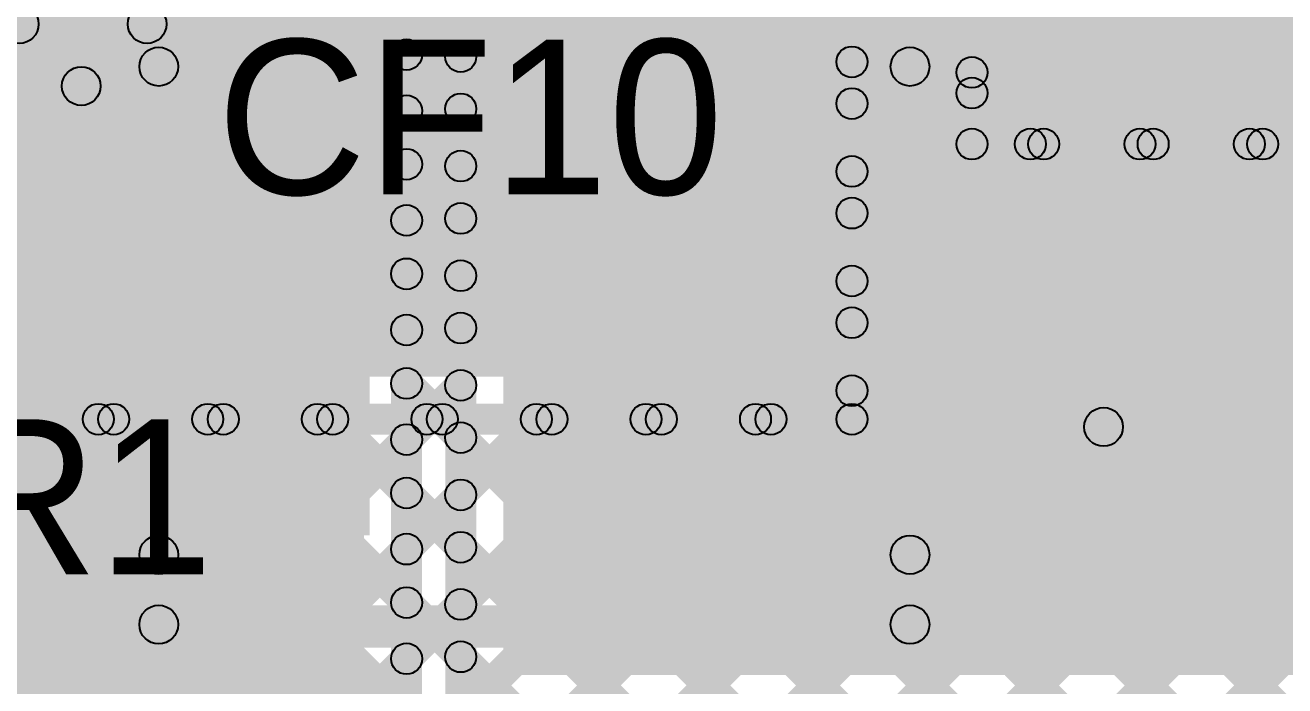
# Model space of a CAD drawing. Header units: millimetres. Extents: x 3.07 to 5.81, y 1.29 to 3.84.
# Drawn here: x 3.5005 to 3.8258, y 2.9132 to 3.0837 of the extents above; entities that cross this region are included whole.
import ezdxf

# ---------------------------------------------------------------- set-up
doc = ezdxf.new("R2010")
doc.units = ezdxf.units.MM
doc.header["$MEASUREMENT"] = 0
for name, color, linetype in [('BottomLayer', 5, 'Continuous'), ('BottomOverlay', 54, 'Continuous'), ('BottomPaste', 16, 'Continuous'), ('BottomSolder', 6, 'Continuous'), ('TopLayer', 1, 'Continuous'), ('TopOverlay', 2, 'Continuous')]:
    doc.layers.add(name, color=color, linetype=linetype)

# ---------------------------------------------------------------- blocks, each defined once
blk = doc.blocks.new('750312723_3')
at = {"layer": 'TopOverlay'}
blk.add_hatch(color=2, dxfattribs=at).paths.add_polyline_path([(0.40083, 0.28417), (0.41083, 0.28417), (0.41083, -0.28383), (0.40083, -0.28383)])
blk = doc.blocks.new('RAD_0_4_10')
at = {"layer": 'TopOverlay'}
h = blk.add_hatch(color=2, dxfattribs=at)
edge = h.paths.add_edge_path()
edge.add_arc((-0.241, 0.117), 0.005, 0, 360)
h = blk.add_hatch(color=2, dxfattribs=at)
edge = h.paths.add_edge_path()
edge.add_arc((-0.241, 0.117), 0.005, 0, 360)
for points in [[(-0.241, 0.112), (-0.241, 0.122), (0.241, 0.122), (0.241, 0.112)], [(-0.246, 0.117), (-0.236, 0.117), (-0.236, -0.033), (-0.246, -0.033)]]:
    blk.add_hatch(color=2, dxfattribs=at).paths.add_polyline_path(points)
blk.add_circle((-0.241, 0.117), 0.005, dxfattribs=at)
blk.add_circle((-0.241, 0.117), 0.005, dxfattribs=at)
blk = doc.blocks.new('SMB_B_73')
at = {"layer": 'BottomLayer'}
for points in [[(-0.12951, 0.054), (-0.04451, 0.054), (-0.04451, -0.054), (-0.12951, -0.054)], [(0.04451, 0.054), (0.12951, 0.054), (0.12951, -0.054), (0.04451, -0.054)]]:
    blk.add_hatch(color=5, dxfattribs=at).paths.add_polyline_path(points)
at = {"layer": 'BottomOverlay'}
h = blk.add_hatch(color=54, dxfattribs=at)
edge = h.paths.add_edge_path()
edge.add_arc((-0.095, 0.081), 0.005, 0, 360)
h = blk.add_hatch(color=54, dxfattribs=at)
edge = h.paths.add_edge_path()
edge.add_arc((-0.095, 0.081), 0.005, 0, 360)
for points in [[(-0.095, 0.076), (-0.095, 0.086), (0.099, 0.086), (0.099, 0.076)], [(0.099, 0.058), (0.19, 0.058), (0.19, 0.086), (0.099, 0.086)], [(0.133, -0.086), (0.19, -0.086), (0.19, 0.086), (0.133, 0.086)], [(-0.09, 0.063), (-0.1, 0.063), (-0.1, 0.081), (-0.09, 0.081)], [(0.104, 0.063), (0.094, 0.063), (0.094, 0.081), (0.104, 0.081)], [(0.099, -0.086), (0.19, -0.086), (0.19, -0.058), (0.099, -0.058)], [(-0.09, -0.081), (-0.1, -0.081), (-0.1, -0.063), (-0.09, -0.063)], [(0.104, -0.081), (0.094, -0.081), (0.094, -0.063), (0.104, -0.063)], [(-0.095, -0.086), (-0.095, -0.076), (0.099, -0.076), (0.099, -0.086)]]:
    blk.add_hatch(color=54, dxfattribs=at).paths.add_polyline_path(points)
h = blk.add_hatch(color=54, dxfattribs=at)
edge = h.paths.add_edge_path()
edge.add_arc((0.099, 0.081), 0.005, 0, 360)
h = blk.add_hatch(color=54, dxfattribs=at)
edge = h.paths.add_edge_path()
edge.add_arc((0.099, 0.081), 0.005, 0, 360)
h = blk.add_hatch(color=54, dxfattribs=at)
edge = h.paths.add_edge_path()
edge.add_arc((-0.095, 0.063), 0.005, 0, 360)
h = blk.add_hatch(color=54, dxfattribs=at)
edge = h.paths.add_edge_path()
edge.add_arc((0.099, 0.063), 0.005, 0, 360)
h = blk.add_hatch(color=54, dxfattribs=at)
edge = h.paths.add_edge_path()
edge.add_arc((-0.095, -0.063), 0.005, 0, 360)
h = blk.add_hatch(color=54, dxfattribs=at)
edge = h.paths.add_edge_path()
edge.add_arc((0.099, -0.063), 0.005, 0, 360)
h = blk.add_hatch(color=54, dxfattribs=at)
edge = h.paths.add_edge_path()
edge.add_arc((-0.095, -0.081), 0.005, 0, 360)
h = blk.add_hatch(color=54, dxfattribs=at)
edge = h.paths.add_edge_path()
edge.add_arc((-0.095, -0.081), 0.005, 0, 360)
h = blk.add_hatch(color=54, dxfattribs=at)
edge = h.paths.add_edge_path()
edge.add_arc((0.099, -0.081), 0.005, 0, 360)
h = blk.add_hatch(color=54, dxfattribs=at)
edge = h.paths.add_edge_path()
edge.add_arc((0.099, -0.081), 0.005, 0, 360)
at = {"layer": 'BottomPaste'}
for points in [[(-0.12951, 0.054), (-0.04451, 0.054), (-0.04451, -0.054), (-0.12951, -0.054)], [(0.04451, 0.054), (0.12951, 0.054), (0.12951, -0.054), (0.04451, -0.054)]]:
    blk.add_hatch(color=16, dxfattribs=at).paths.add_polyline_path(points)
at = {"layer": 'BottomSolder'}
for points in [[(-0.13351, 0.058), (-0.04051, 0.058), (-0.04051, -0.058), (-0.13351, -0.058)], [(0.04051, 0.058), (0.13351, 0.058), (0.13351, -0.058), (0.04051, -0.058)]]:
    blk.add_hatch(color=6, dxfattribs=at).paths.add_polyline_path(points)
at = {"layer": 'BottomOverlay'}
for centre in [(-0.095, 0.081), (-0.095, 0.081), (0.099, 0.081), (0.099, 0.081), (-0.095, 0.063), (0.099, 0.063), (-0.095, -0.063), (0.099, -0.063), (-0.095, -0.081), (-0.095, -0.081), (0.099, -0.081), (0.099, -0.081)]:
    blk.add_circle(centre, 0.005, dxfattribs=at)
blk = doc.blocks.new('ULR2G4R7MNL1GS_79')
at = {"layer": 'TopOverlay'}
h = blk.add_hatch(color=2, dxfattribs=at)
edge = h.paths.add_edge_path()
edge.add_arc((-0.20397, 0.096), 0.005, 0, 360)
for points in [[(-0.20897, 0.096), (-0.19897, 0.096), (-0.19897, 0.063), (-0.20897, 0.063)], [(-0.21997, 0.075), (-0.21997, 0.085), (-0.18697, 0.085), (-0.18697, 0.075)]]:
    blk.add_hatch(color=2, dxfattribs=at).paths.add_polyline_path(points)
h = blk.add_hatch(color=2, dxfattribs=at)
edge = h.paths.add_edge_path()
edge.add_arc((-0.21997, 0.08), 0.005, 0, 360)
h = blk.add_hatch(color=2, dxfattribs=at)
edge = h.paths.add_edge_path()
edge.add_arc((-0.20397, 0.063), 0.005, 0, 360)
for centre in [(-0.20397, 0.096), (-0.21997, 0.08), (-0.20397, 0.063)]:
    blk.add_circle(centre, 0.005, dxfattribs=at)

msp = doc.modelspace()

# ---------------------------------------------------------------- hatches: boundary and pattern name
at = {"layer": 'BottomLayer'}
for points in [[(3.617, 2.905), (3.609, 2.905), (3.609, 3.245), (3.617, 3.245)], [(3.624, 2.916), (3.913, 2.916), (3.913, 3.234), (3.624, 3.234)], [(3.603, 2.662), (3.595, 2.662), (3.595, 3.194), (3.603, 3.194)], [(3.441, 2.664), (3.588, 2.664), (3.588, 3.183), (3.441, 3.183)], [(3.59617, 3.07326), (3.60183, 3.07892), (3.61583, 3.06492), (3.61017, 3.05926)], [(3.60183, 3.05877), (3.59617, 3.06443), (3.61017, 3.07843), (3.61583, 3.07277)], [(3.59617, 3.04498), (3.60183, 3.05063), (3.61583, 3.03663), (3.61017, 3.03098)], [(3.60183, 3.03049), (3.59617, 3.03614), (3.61017, 3.05014), (3.61583, 3.04449)], [(3.59617, 3.01669), (3.60183, 3.02235), (3.61583, 3.00835), (3.61017, 3.00269)], [(3.60183, 3.0022), (3.59617, 3.00786), (3.61017, 3.02186), (3.61583, 3.0162)], [(3.59617, 2.98841), (3.60183, 2.99407), (3.61583, 2.98007), (3.61017, 2.97441)], [(3.60183, 2.97392), (3.59617, 2.97958), (3.61017, 2.99358), (3.61583, 2.98792)], [(3.59617, 2.96012), (3.60183, 2.96578), (3.61583, 2.95178), (3.61017, 2.94612)], [(3.60183, 2.94563), (3.59617, 2.95129), (3.61017, 2.96529), (3.61583, 2.95963)], [(3.59617, 2.93184), (3.60183, 2.9375), (3.61583, 2.9235), (3.61017, 2.91784)], [(3.60183, 2.91735), (3.59617, 2.92301), (3.61017, 2.93701), (3.61583, 2.93135)]]:
    msp.add_hatch(color=5, dxfattribs=at).paths.add_polyline_path(points)
h = msp.add_hatch(color=5, dxfattribs=at)
edge = h.paths.add_edge_path()
edge.add_arc((3.599, 3.07609), 0.004, 0, 360)
h = msp.add_hatch(color=5, dxfattribs=at)
edge = h.paths.add_edge_path()
edge.add_arc((3.613, 3.0756), 0.004, 0, 360)
h = msp.add_hatch(color=5, dxfattribs=at)
edge = h.paths.add_edge_path()
edge.add_arc((3.599, 3.0616), 0.004, 0, 360)
h = msp.add_hatch(color=5, dxfattribs=at)
edge = h.paths.add_edge_path()
edge.add_arc((3.613, 3.06209), 0.004, 0, 360)
h = msp.add_hatch(color=5, dxfattribs=at)
edge = h.paths.add_edge_path()
edge.add_arc((3.599, 3.04781), 0.004, 0, 360)
h = msp.add_hatch(color=5, dxfattribs=at)
edge = h.paths.add_edge_path()
edge.add_arc((3.613, 3.04732), 0.004, 0, 360)
h = msp.add_hatch(color=5, dxfattribs=at)
edge = h.paths.add_edge_path()
edge.add_arc((3.599, 3.03332), 0.004, 0, 360)
h = msp.add_hatch(color=5, dxfattribs=at)
edge = h.paths.add_edge_path()
edge.add_arc((3.613, 3.03381), 0.004, 0, 360)
h = msp.add_hatch(color=5, dxfattribs=at)
edge = h.paths.add_edge_path()
edge.add_arc((3.599, 3.01952), 0.004, 0, 360)
h = msp.add_hatch(color=5, dxfattribs=at)
edge = h.paths.add_edge_path()
edge.add_arc((3.613, 3.01903), 0.004, 0, 360)
h = msp.add_hatch(color=5, dxfattribs=at)
edge = h.paths.add_edge_path()
edge.add_arc((3.599, 3.00503), 0.004, 0, 360)
h = msp.add_hatch(color=5, dxfattribs=at)
edge = h.paths.add_edge_path()
edge.add_arc((3.613, 3.00552), 0.004, 0, 360)
h = msp.add_hatch(color=5, dxfattribs=at)
edge = h.paths.add_edge_path()
edge.add_arc((3.599, 2.99124), 0.004, 0, 360)
h = msp.add_hatch(color=5, dxfattribs=at)
edge = h.paths.add_edge_path()
edge.add_arc((3.613, 2.99075), 0.004, 0, 360)
h = msp.add_hatch(color=5, dxfattribs=at)
edge = h.paths.add_edge_path()
edge.add_arc((3.599, 2.97675), 0.004, 0, 360)
h = msp.add_hatch(color=5, dxfattribs=at)
edge = h.paths.add_edge_path()
edge.add_arc((3.613, 2.97724), 0.004, 0, 360)
h = msp.add_hatch(color=5, dxfattribs=at)
edge = h.paths.add_edge_path()
edge.add_arc((3.599, 2.96295), 0.004, 0, 360)
h = msp.add_hatch(color=5, dxfattribs=at)
edge = h.paths.add_edge_path()
edge.add_arc((3.613, 2.96246), 0.004, 0, 360)
h = msp.add_hatch(color=5, dxfattribs=at)
edge = h.paths.add_edge_path()
edge.add_arc((3.599, 2.94846), 0.004, 0, 360)
h = msp.add_hatch(color=5, dxfattribs=at)
edge = h.paths.add_edge_path()
edge.add_arc((3.613, 2.94895), 0.004, 0, 360)
h = msp.add_hatch(color=5, dxfattribs=at)
edge = h.paths.add_edge_path()
edge.add_arc((3.599, 2.93467), 0.004, 0, 360)
h = msp.add_hatch(color=5, dxfattribs=at)
edge = h.paths.add_edge_path()
edge.add_arc((3.613, 2.93418), 0.004, 0, 360)
h = msp.add_hatch(color=5, dxfattribs=at)
edge = h.paths.add_edge_path()
edge.add_arc((3.599, 2.92018), 0.004, 0, 360)
h = msp.add_hatch(color=5, dxfattribs=at)
edge = h.paths.add_edge_path()
edge.add_arc((3.613, 2.92067), 0.004, 0, 360)
at = {"layer": 'TopLayer'}
for points in [[(3.718, 2.982), (3.71, 2.982), (3.71, 3.24), (3.718, 3.24)], [(3.749, 3.053), (3.741, 3.053), (3.741, 3.24), (3.749, 3.24)], [(3.353, 2.993), (3.703, 2.993), (3.703, 3.234), (3.353, 3.234)], [(3.756, 3.064), (4.061, 3.064), (4.061, 3.236), (3.756, 3.236)], [(3.71117, 3.09968), (3.71683, 3.10534), (3.74783, 3.07434), (3.74217, 3.06868)], [(3.71683, 3.06063), (3.71117, 3.06629), (3.74217, 3.09729), (3.74783, 3.09163)], [(3.71117, 3.0714), (3.71683, 3.07706), (4.38283, 2.41106), (4.37717, 2.4054)], [(3.71683, 3.03235), (3.71117, 3.03801), (3.74217, 3.06901), (3.74783, 3.06335)], [(3.57954, 2.8385), (3.57389, 2.84415), (3.78556, 3.05583), (3.79122, 3.05017)], [(3.63674, 2.8674), (3.63108, 2.87306), (3.81385, 3.05583), (3.8195, 3.05017)], [(3.67295, 2.87533), (3.66729, 2.88099), (3.84213, 3.05583), (3.84779, 3.05017)], [(3.69387, 2.86797), (3.68821, 2.87362), (3.87041, 3.05583), (3.87607, 3.05017)], [(3.7088, 2.85462), (3.70314, 2.86027), (3.8987, 3.05583), (3.90436, 3.05017)], [(3.71683, 3.00407), (3.71117, 3.00972), (3.75728, 3.05583), (3.76293, 3.05017)], [(3.71817, 2.83571), (3.71252, 2.84136), (3.92698, 3.05583), (3.93264, 3.05017)], [(3.745, 3.049), (3.745, 3.057), (3.939, 3.057), (3.939, 3.049)], [(3.76068, 3.05017), (3.76634, 3.05583), (4.38283, 2.43934), (4.37717, 2.43368)], [(3.78218, 2.87143), (3.77652, 2.87708), (3.95527, 3.05583), (3.96092, 3.05017)], [(3.78897, 3.05017), (3.79462, 3.05583), (4.38283, 2.46762), (4.37717, 2.46197)], [(3.81725, 3.05017), (3.82291, 3.05583), (4.38283, 2.49591), (4.37717, 2.49025)], [(3.71117, 3.04311), (3.71683, 3.04877), (4.38283, 2.38277), (4.37717, 2.37711)], [(3.71117, 3.01483), (3.71683, 3.02049), (4.38283, 2.35449), (4.37717, 2.34883)], [(3.71117, 2.98655), (3.71683, 2.9922), (4.38283, 2.3262), (4.37717, 2.32055)], [(3.433, 2.978), (3.433, 2.986), (3.714, 2.986), (3.714, 2.978)], [(3.3418, 2.74217), (3.33614, 2.74783), (3.57314, 2.98483), (3.5788, 2.97917)], [(3.37008, 2.74217), (3.36442, 2.74783), (3.60142, 2.98483), (3.60708, 2.97917)], [(3.43583, 2.89277), (3.43017, 2.89843), (3.51657, 2.98483), (3.52223, 2.97917)], [(3.43583, 2.86449), (3.43017, 2.87014), (3.54486, 2.98483), (3.55051, 2.97917)], [(3.4357, 2.97917), (3.44136, 2.98483), (3.54894, 2.87725), (3.54328, 2.8716)], [(3.46399, 2.97917), (3.46964, 2.98483), (3.61329, 2.84118), (3.60763, 2.83552)], [(3.49227, 2.97917), (3.49793, 2.98483), (3.62261, 2.86014), (3.61696, 2.85449)], [(3.52056, 2.97917), (3.52621, 2.98483), (3.6375, 2.87354), (3.63185, 2.86788)], [(3.53186, 2.87567), (3.52621, 2.88133), (3.62971, 2.98483), (3.63537, 2.97917)], [(3.55377, 2.86929), (3.54811, 2.87494), (3.65799, 2.98483), (3.66365, 2.97917)], [(3.54884, 2.97917), (3.5545, 2.98483), (3.65836, 2.88096), (3.65271, 2.8753)], [(3.56939, 2.85662), (3.56373, 2.86228), (3.68628, 2.98483), (3.69193, 2.97917)], [(3.57712, 2.97917), (3.58278, 2.98483), (3.69417, 2.87344), (3.68851, 2.86779)], [(3.60541, 2.97917), (3.61107, 2.98483), (3.75192, 2.84398), (3.74626, 2.83832)], [(3.63369, 2.97917), (3.63935, 2.98483), (3.76202, 2.86215), (3.75637, 2.8565)], [(3.66198, 2.97917), (3.66763, 2.98483), (3.7776, 2.87486), (3.77194, 2.86921)], [(3.69026, 2.97917), (3.69592, 2.98483), (3.79944, 2.88131), (3.79378, 2.87565)]]:
    msp.add_hatch(color=1, dxfattribs=at).paths.add_polyline_path(points)
h = msp.add_hatch(color=1, dxfattribs=at)
edge = h.paths.add_edge_path()
edge.add_arc((3.714, 3.07423), 0.004, 0, 360)
h = msp.add_hatch(color=1, dxfattribs=at)
edge = h.paths.add_edge_path()
edge.add_arc((3.745, 3.07151), 0.004, 0, 360)
h = msp.add_hatch(color=1, dxfattribs=at)
edge = h.paths.add_edge_path()
edge.add_arc((3.714, 3.06346), 0.004, 0, 360)
h = msp.add_hatch(color=1, dxfattribs=at)
edge = h.paths.add_edge_path()
edge.add_arc((3.745, 3.06618), 0.004, 0, 360)
h = msp.add_hatch(color=1, dxfattribs=at)
edge = h.paths.add_edge_path()
edge.add_arc((3.745, 3.053), 0.004, 0, 360)
h = msp.add_hatch(color=1, dxfattribs=at)
edge = h.paths.add_edge_path()
edge.add_arc((3.745, 3.053), 0.004, 0, 360)
h = msp.add_hatch(color=1, dxfattribs=at)
edge = h.paths.add_edge_path()
edge.add_arc((3.76011, 3.053), 0.004, 0, 360)
h = msp.add_hatch(color=1, dxfattribs=at)
edge = h.paths.add_edge_path()
edge.add_arc((3.76351, 3.053), 0.004, 0, 360)
h = msp.add_hatch(color=1, dxfattribs=at)
edge = h.paths.add_edge_path()
edge.add_arc((3.78839, 3.053), 0.004, 0, 360)
h = msp.add_hatch(color=1, dxfattribs=at)
edge = h.paths.add_edge_path()
edge.add_arc((3.7918, 3.053), 0.004, 0, 360)
h = msp.add_hatch(color=1, dxfattribs=at)
edge = h.paths.add_edge_path()
edge.add_arc((3.81667, 3.053), 0.004, 0, 360)
h = msp.add_hatch(color=1, dxfattribs=at)
edge = h.paths.add_edge_path()
edge.add_arc((3.82008, 3.053), 0.004, 0, 360)
h = msp.add_hatch(color=1, dxfattribs=at)
edge = h.paths.add_edge_path()
edge.add_arc((3.714, 3.04594), 0.004, 0, 360)
h = msp.add_hatch(color=1, dxfattribs=at)
edge = h.paths.add_edge_path()
edge.add_arc((3.714, 3.03518), 0.004, 0, 360)
h = msp.add_hatch(color=1, dxfattribs=at)
edge = h.paths.add_edge_path()
edge.add_arc((3.714, 3.01766), 0.004, 0, 360)
h = msp.add_hatch(color=1, dxfattribs=at)
edge = h.paths.add_edge_path()
edge.add_arc((3.714, 3.00689), 0.004, 0, 360)
h = msp.add_hatch(color=1, dxfattribs=at)
edge = h.paths.add_edge_path()
edge.add_arc((3.714, 2.98937), 0.004, 0, 360)
h = msp.add_hatch(color=1, dxfattribs=at)
edge = h.paths.add_edge_path()
edge.add_arc((3.5194, 2.982), 0.004, 0, 360)
h = msp.add_hatch(color=1, dxfattribs=at)
edge = h.paths.add_edge_path()
edge.add_arc((3.52338, 2.982), 0.004, 0, 360)
h = msp.add_hatch(color=1, dxfattribs=at)
edge = h.paths.add_edge_path()
edge.add_arc((3.54768, 2.982), 0.004, 0, 360)
h = msp.add_hatch(color=1, dxfattribs=at)
edge = h.paths.add_edge_path()
edge.add_arc((3.55167, 2.982), 0.004, 0, 360)
h = msp.add_hatch(color=1, dxfattribs=at)
edge = h.paths.add_edge_path()
edge.add_arc((3.57597, 2.982), 0.004, 0, 360)
h = msp.add_hatch(color=1, dxfattribs=at)
edge = h.paths.add_edge_path()
edge.add_arc((3.57995, 2.982), 0.004, 0, 360)
h = msp.add_hatch(color=1, dxfattribs=at)
edge = h.paths.add_edge_path()
edge.add_arc((3.60425, 2.982), 0.004, 0, 360)
h = msp.add_hatch(color=1, dxfattribs=at)
edge = h.paths.add_edge_path()
edge.add_arc((3.60824, 2.982), 0.004, 0, 360)
h = msp.add_hatch(color=1, dxfattribs=at)
edge = h.paths.add_edge_path()
edge.add_arc((3.63254, 2.982), 0.004, 0, 360)
h = msp.add_hatch(color=1, dxfattribs=at)
edge = h.paths.add_edge_path()
edge.add_arc((3.63652, 2.982), 0.004, 0, 360)
h = msp.add_hatch(color=1, dxfattribs=at)
edge = h.paths.add_edge_path()
edge.add_arc((3.66082, 2.982), 0.004, 0, 360)
h = msp.add_hatch(color=1, dxfattribs=at)
edge = h.paths.add_edge_path()
edge.add_arc((3.66481, 2.982), 0.004, 0, 360)
h = msp.add_hatch(color=1, dxfattribs=at)
edge = h.paths.add_edge_path()
edge.add_arc((3.68911, 2.982), 0.004, 0, 360)
h = msp.add_hatch(color=1, dxfattribs=at)
edge = h.paths.add_edge_path()
edge.add_arc((3.69309, 2.982), 0.004, 0, 360)
h = msp.add_hatch(color=1, dxfattribs=at)
edge = h.paths.add_edge_path()
edge.add_arc((3.714, 2.982), 0.004, 0, 360)
h = msp.add_hatch(color=1, dxfattribs=at)
edge = h.paths.add_edge_path()
edge.add_arc((3.714, 2.982), 0.004, 0, 360)

# ---------------------------------------------------------------- linework, layer by layer
at = {"layer": 'BottomLayer'}
for centre in [(3.599, 3.07609), (3.613, 3.0756), (3.599, 3.0616), (3.613, 3.06209), (3.599, 3.04781), (3.613, 3.04732), (3.599, 3.03332), (3.613, 3.03381), (3.599, 3.01952), (3.613, 3.01903), (3.599, 3.00503), (3.613, 3.00552), (3.599, 2.99124), (3.613, 2.99075), (3.599, 2.97675), (3.613, 2.97724), (3.599, 2.96295), (3.613, 2.96246), (3.599, 2.94846), (3.613, 2.94895), (3.599, 2.93467), (3.613, 2.93418), (3.599, 2.92018), (3.613, 2.92067)]:
    msp.add_circle(centre, 0.004, dxfattribs=at)
at = {"layer": 'TopLayer'}
for centre in [(3.714, 3.07423), (3.745, 3.07151), (3.714, 3.06346), (3.745, 3.06618), (3.745, 3.053), (3.745, 3.053), (3.76011, 3.053), (3.76351, 3.053), (3.78839, 3.053), (3.7918, 3.053), (3.81667, 3.053), (3.82008, 3.053), (3.714, 3.04594), (3.714, 3.03518), (3.714, 3.01766), (3.714, 3.00689), (3.714, 2.98937), (3.5194, 2.982), (3.52338, 2.982), (3.54768, 2.982), (3.55167, 2.982), (3.57597, 2.982), (3.57995, 2.982), (3.60425, 2.982), (3.60824, 2.982), (3.63254, 2.982), (3.63652, 2.982), (3.66082, 2.982), (3.66481, 2.982), (3.68911, 2.982), (3.69309, 2.982), (3.714, 2.982), (3.714, 2.982)]:
    msp.add_circle(centre, 0.004, dxfattribs=at)

# ---------------------------------------------------------------- block references
for name, p, rotation in [('ULR2G4R7MNL1GS_79', (3.595, 3.28795), 90), ('RAD_0_4_10', (3.896, 3.221), 90), ('SMB_B_73', (3.63, 3.01), 360), ('750312723_3', (3.73183, 2.52217), 90)]:
    msp.add_blockref(name, p, dxfattribs=dict(rotation=rotation))

# ---------------------------------------------------------------- texts
at = {"layer": 'TopOverlay'}
for s, p in [('CF10', (3.55, 3.04)), ('TR1', (3.448, 2.942))]:
    msp.add_text(s, height=0.04, dxfattribs=at).set_placement(p)

doc.saveas('drawing.dxf')
